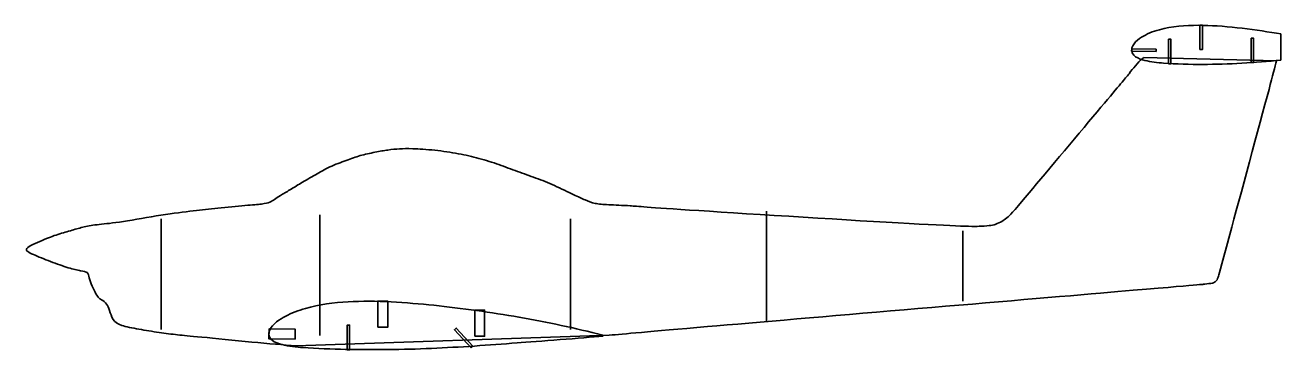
# Model space of a CAD drawing. Header units: inches. Extents: x 41 to 622, y -421 to -271.
import ezdxf

# ---------------------------------------------------------------- set-up
doc = ezdxf.new("R2010")
doc.units = ezdxf.units.IN
doc.header["$MEASUREMENT"] = 0
doc.layers.add('Layer 13', color=7, linetype='Continuous')

# ---------------------------------------------------------------- blocks, each defined once
blk = doc.blocks.new('block 2')
at = {"layer": 'Layer 13', "color": 7, "lineweight": 35, "true_color": 0xffffff}
for points in [[(584.22, -282.53), (585.32, -282.53), (585.32, -271.23), (584.22, -271.23), (584.22, -282.53)], [(569.73, -289.04), (570.82, -289.04), (570.82, -277.74), (569.73, -277.74), (569.73, -289.04)], [(607.9, -288.55), (608.99, -288.55), (608.99, -277.25), (607.9, -277.25), (607.9, -288.55)], [(621.6, -275.28), (621.6, -287.39)], [(563.95, -283.46), (563.97, -282.36), (552.67, -282.2), (552.65, -283.29), (563.95, -283.46)], [(558.34, -286.2), (619.5, -287.67)], [(204.37, -410.9), (208.94, -410.9), (208.94, -398.76), (204.37, -398.76), (204.37, -410.9)], [(249.16, -415.08), (253.73, -415.08), (253.73, -402.94), (249.16, -402.94), (249.16, -415.08)], [(166.24, -416.34), (166.27, -411.77), (154.13, -411.69), (154.1, -416.27), (166.24, -416.34)], [(190.24, -421.31), (191.33, -421.31), (191.33, -409.88), (190.24, -409.88), (190.24, -421.31)], [(190.24, -421.36), (191.33, -421.36), (191.33, -409.93), (190.24, -409.93), (190.24, -421.36)], [(247.51, -420.44), (248.31, -419.7), (240.6, -411.27), (239.79, -412), (247.51, -420.44)], [(166.61, -419.44), (311.31, -414.58)]]:
    blk.add_lwpolyline(points, dxfattribs=at)
for points, knots in [([(621.6, -275.28), (610.64, -273.4), (596.84, -271.53), (585.68, -271.31), (579.78, -271.19), (573.49, -271.49), (567.69, -272.78), (564.66, -273.45), (561.78, -274.35), (558.99, -275.78), (556.88, -276.87), (553.47, -279.05), (552.78, -281.77), (552.35, -283.48), (553.14, -284.87), (554.49, -285.82), (555.7, -286.67), (557.34, -287.19), (558.73, -287.54), (561.37, -288.19), (564.72, -288.54), (567.42, -288.76), (573.14, -289.23), (579.76, -289.39), (585.49, -289.37), (591.53, -289.36), (597.55, -289.15), (603.57, -288.8), (609.59, -288.45), (615.59, -287.95), (621.6, -287.39)], [0, 0, 0, 0, 1, 1, 1, 2, 2, 2, 3, 3, 3, 4, 4, 4, 5, 5, 5, 6, 6, 6, 7, 7, 7, 8, 8, 8, 9, 9, 9, 10, 10, 10, 10]), ([(558.34, -286.2), (558.11, -286.36), (557.89, -286.53), (557.67, -286.7), (555.21, -288.63), (553.4, -291.18), (551.45, -293.65), (549.5, -296.11), (547.41, -298.5), (538.44, -309.19), (529.47, -319.89), (513.61, -338.89), (505.33, -348.72), (497.05, -358.56), (496.35, -359.23), (495.59, -359.86), (494.83, -360.49), (494.01, -361.08), (493.23, -361.59), (492.45, -362.1), (491.7, -362.54), (490.58, -362.98), (489.46, -363.43), (487.97, -363.89), (484.54, -364.13), (481.1, -364.36), (475.71, -364.36), (449.84, -362.92), (423.96, -361.48), (377.61, -358.6), (352.74, -356.97), (327.88, -355.35), (324.51, -354.99), (320.99, -354.75), (317.48, -354.51), (313.81, -354.39), (311.06, -354.26), (308.31, -354.12), (306.47, -353.97), (304.8, -353.61), (303.13, -353.25), (301.63, -352.68), (300.11, -352.03), (298.59, -351.38), (297.06, -350.66), (294.67, -349.51), (292.28, -348.35), (289.03, -346.75), (286.03, -345.4), (283.02, -344.05), (280.25, -342.94), (277.43, -341.9), (274.6, -340.86), (271.71, -339.9), (268.89, -338.86), (266.06, -337.82), (263.29, -336.71), (260.33, -335.67), (257.37, -334.64), (254.21, -333.67), (251.12, -332.83), (248.02, -331.99), (244.98, -331.27), (241.57, -330.64), (238.16, -330.01), (234.37, -329.46), (230.66, -329.07), (226.94, -328.68), (223.3, -328.44), (220.63, -328.35), (217.95, -328.26), (216.24, -328.32), (214.48, -328.43), (212.72, -328.53), (210.92, -328.68), (209.05, -328.94), (207.19, -329.19), (205.26, -329.56), (203.07, -329.99), (200.87, -330.43), (198.41, -330.94), (196.23, -331.55), (194.05, -332.17), (192.15, -332.89), (189.79, -333.76), (187.43, -334.64), (184.61, -335.66), (182.19, -336.77), (179.76, -337.88), (177.75, -339.09), (175.53, -340.38), (173.3, -341.67), (170.86, -343.06), (168.87, -344.24), (166.87, -345.43), (165.3, -346.42), (163.75, -347.37), (162.21, -348.32), (160.67, -349.22), (159.47, -349.96), (158.27, -350.69), (157.39, -351.26), (156.67, -351.76), (155.95, -352.26), (155.38, -352.68), (154.49, -353.04), (153.61, -353.4), (152.4, -353.7), (150.64, -353.93), (148.88, -354.15), (146.57, -354.3), (142.99, -354.62), (139.41, -354.93), (134.57, -355.41), (130.51, -355.83), (126.45, -356.26), (123.18, -356.62), (119.06, -357.1), (114.94, -357.58), (109.98, -358.18), (104.21, -359.09), (98.45, -360.01), (91.87, -361.23), (86.88, -361.99), (81.89, -362.75), (78.47, -363.05), (75.69, -363.37), (72.91, -363.68), (70.75, -364.02), (68.8, -364.46), (66.86, -364.91), (65.11, -365.46), (63.11, -366.04), (61.1, -366.61), (58.84, -367.21), (56.57, -367.95), (54.31, -368.69), (52.04, -369.58), (49.25, -370.75), (46.47, -371.92), (43.15, -373.37), (42.3, -374.46), (41.44, -375.55), (43.05, -376.28), (45.27, -377.25), (47.49, -378.21), (50.33, -379.4), (53.2, -380.5), (56.06, -381.6), (58.95, -382.61), (61.33, -383.34), (63.72, -384.07), (65.6, -384.53), (67.06, -384.81), (68.53, -385.08), (69.58, -385.17), (70.13, -385.63), (70.68, -386.09), (70.73, -386.92), (71.03, -388.02), (71.32, -389.12), (71.87, -390.49), (72.45, -391.82), (73.02, -393.15), (73.62, -394.43), (74.13, -395.37), (74.65, -396.31), (75.08, -396.9), (75.44, -397.26), (75.81, -397.63), (76.11, -397.77), (76.76, -398.2), (77.41, -398.63), (78.41, -399.36), (79.08, -400.18), (79.75, -401), (80.09, -401.91), (80.47, -403.16), (80.86, -404.41), (81.29, -406.01), (82.09, -407.25), (82.89, -408.48), (84.06, -409.35), (86.07, -410.04), (88.08, -410.73), (90.94, -411.24), (93.99, -411.77), (97.04, -412.31), (100.27, -412.86), (103.3, -413.3), (106.33, -413.75), (109.15, -414.08), (111.89, -414.37), (114.63, -414.65), (117.3, -414.89), (123.16, -415.46), (129.01, -416.03), (138.07, -416.93), (146.16, -417.71), (153.9, -418.45), (160.76, -419.08), (166.61, -419.44)], [0, 0, 0, 0, 1, 1, 1, 2, 2, 2, 3, 3, 3, 4, 4, 4, 5, 5, 5, 6, 6, 6, 7, 7, 7, 8, 8, 8, 9, 9, 9, 10, 10, 10, 11, 11, 11, 12, 12, 12, 13, 13, 13, 14, 14, 14, 15, 15, 15, 16, 16, 16, 17, 17, 17, 18, 18, 18, 19, 19, 19, 20, 20, 20, 21, 21, 21, 22, 22, 22, 23, 23, 23, 24, 24, 24, 25, 25, 25, 26, 26, 26, 27, 27, 27, 28, 28, 28, 29, 29, 29, 30, 30, 30, 31, 31, 31, 32, 32, 32, 33, 33, 33, 34, 34, 34, 35, 35, 35, 36, 36, 36, 37, 37, 37, 38, 38, 38, 39, 39, 39, 40, 40, 40, 41, 41, 41, 42, 42, 42, 43, 43, 43, 44, 44, 44, 45, 45, 45, 46, 46, 46, 47, 47, 47, 48, 48, 48, 49, 49, 49, 50, 50, 50, 51, 51, 51, 52, 52, 52, 53, 53, 53, 54, 54, 54, 55, 55, 55, 56, 56, 56, 57, 57, 57, 58, 58, 58, 59, 59, 59, 60, 60, 60, 61, 61, 61, 62, 62, 62, 63, 63, 63, 64, 64, 64, 65, 65, 65, 66, 66, 66, 67, 67, 67, 67]), ([(311.31, -414.58), (317.77, -414), (329.46, -412.94), (356.64, -410.6), (402.54, -406.63), (492.63, -398.98), (538.29, -395.1), (583.96, -391.21), (585.2, -391.09), (586.48, -390.95), (587.76, -390.82), (589.09, -390.66), (589.95, -390.45), (590.82, -390.24), (591.24, -389.99), (591.6, -389.61), (591.97, -389.24), (592.28, -388.74), (592.62, -387.73), (592.95, -386.71), (593.31, -385.17), (597.98, -367.98), (602.64, -350.78), (611.63, -317.92), (616.12, -300.91), (617.8, -294.55), (618.85, -290.4), (619.5, -287.67)], [0, 0, 0, 0, 1, 1, 1, 2, 2, 2, 3, 3, 3, 4, 4, 4, 5, 5, 5, 6, 6, 6, 7, 7, 7, 8, 8, 8, 9, 9, 9, 9]), ([(308.4, -414.53), (295.12, -411.2), (283.08, -408.58), (269.58, -406.22), (256.92, -404.01), (243.05, -402.08), (230.26, -400.74), (217.69, -399.43), (203.32, -398.38), (190.63, -399.11), (184.11, -399.49), (177.28, -400.36), (170.96, -402.17), (167.72, -403.1), (164.62, -404.24), (161.64, -405.84), (159.27, -407.11), (155.69, -409.41), (154.48, -412.16), (153.7, -413.91), (154.07, -415.58), (155.53, -416.83), (156.77, -417.9), (158.63, -418.53), (160.14, -418.92), (163.1, -419.68), (166.88, -420.06), (169.9, -420.29), (175.77, -420.74), (183.58, -420.98), (189.46, -421.11), (196.02, -421.24), (202.57, -421.28), (209.13, -421.2), (215.81, -421.13), (222.48, -420.95), (229.16, -420.66), (242.39, -420.09), (255.58, -419.13), (268.78, -418.13), (278.07, -417.42), (299.09, -415.83), (308.37, -415), (308.38, -414.85), (308.39, -414.69), (308.4, -414.53)], [0, 0, 0, 0, 1, 1, 1, 2, 2, 2, 3, 3, 3, 4, 4, 4, 5, 5, 5, 6, 6, 6, 7, 7, 7, 8, 8, 8, 9, 9, 9, 10, 10, 10, 11, 11, 11, 12, 12, 12, 13, 13, 13, 14, 14, 14, 15, 15, 15, 15])]:
    blk.add_open_spline(points, degree=3, knots=knots, dxfattribs=at)

msp = doc.modelspace()

# ---------------------------------------------------------------- linework, layer by layer
at = {"layer": 'Layer 13', "color": 7, "lineweight": 35, "true_color": 0xffffff}
for points in [[(177.62, -410.1), (177.62, -358.95)], [(384, -408.34), (384, -357.19)], [(104.25, -411.87), (104.25, -360.72)], [(177.62, -414.69), (177.62, -363.54)], [(293.33, -411.87), (293.33, -360.72)], [(474.66, -398.82), (474.66, -366.36)]]:
    msp.add_lwpolyline(points, dxfattribs=at)

# ---------------------------------------------------------------- block references
at = {"layer": 'Layer 13'}
msp.add_blockref('block 2', (0, 0), dxfattribs=at)

doc.saveas('drawing.dxf')
